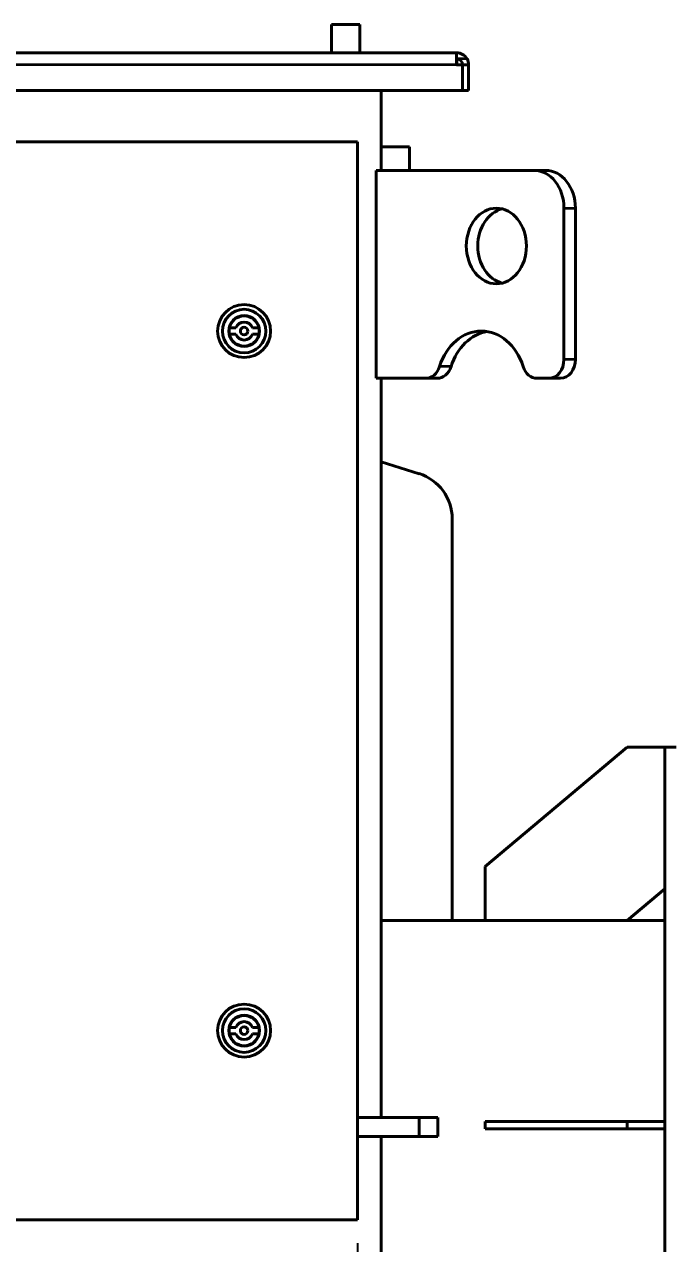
# Model space of a CAD drawing. Header units: millimetres. Extents: x 0 to 5945, y 0 to 4205.
# Drawn here: x 4981 to 5323, y 1734 to 2379 of the extents above; entities that cross this region are included whole.
import ezdxf

# ---------------------------------------------------------------- set-up
doc = ezdxf.new("R2010")
doc.units = ezdxf.units.MM
doc.header["$LTSCALE"] = 5
for name, color, linetype, lineweight in [('가시적인 것(ISO)', 3, 'Continuous', 40), ('가시적인 좁은 것(ISO)', 3, 'Continuous', 35), ('치수(ISO)', 2, 'Continuous', 25)]:
    doc.layers.add(name, color=color, linetype=linetype, lineweight=lineweight)
doc.styles.add('치수 텍스트_PSTEK_POSCO', font='isocp.shx')
doc.dimstyles.new('치수_PSTEK_POSCO', dxfattribs={"dimscale": 5, "dimtxt": 3.5, "dimasz": 2.5, "dimexe": 2, "dimexo": 2.5, "dimgap": 1, "dimtad": 1, "dimrnd": 1e-08, "dimdsep": 46, "dimtxsty": '치수 텍스트_PSTEK_POSCO', "dimcen": 0.09, "dimdle": 10, "dimclrd": 7, "dimclre": 7, "dimclrt": 2, "dimadec": 1, "dimazin": 2, "dimtfac": 1, "dimtmove": 0, "dimatfit": 3, "dimfxl": 0, "dimtolj": 1, "dimlwd": -1, "dimlwe": -1, "dimarcsym": 0})

# ---------------------------------------------------------------- blocks, each defined once
blk = doc.blocks.new('*D55')
at = {"layer": 'Defpoints', "color": 0, "transparency": 16777216}
for p in [(4627.37, 1747.13), (5157.37, 1747.13), (4627.37, 1666.58)]:
    blk.add_point(p, dxfattribs=at)
at = {"layer": '치수(ISO)', "color": 7, "transparency": 16777216}
for p, q in [((4627.37, 1734.63), (4627.37, 1656.58)), ((5157.37, 1734.63), (5157.37, 1656.58)), ((5144.87, 1666.58), (4639.87, 1666.58))]:
    blk.add_line(p, q, dxfattribs=at)
for points in [[(4639.87, 1668.66), (4639.87, 1664.5), (4627.37, 1666.58)], [(5144.87, 1668.66), (5144.87, 1664.5), (5157.37, 1666.58)]]:
    blk.add_solid(points, dxfattribs=at)
at = {"layer": '치수(ISO)', "color": 2, "transparency": 16777216, "insert": (4876.62, 1680.33), "char_height": 17.5, "attachment_point": 4, "style": '치수 텍스트_PSTEK_POSCO'}
blk.add_mtext('\\A1;530', dxfattribs=at)

msp = doc.modelspace()

# ---------------------------------------------------------------- linework, layer by layer
at = {"layer": '가시적인 것(ISO)'}
for p, q in [((5158.574, 2379.326), (5143.574, 2379.326)), ((5143.574, 2364.326), (5143.574, 2379.326)), ((5158.574, 2364.326), (5158.574, 2379.326)), ((4575.074, 2364.326), (5209.674, 2364.326)), ((5209.674, 2361.126), (5209.674, 2364.326)), ((5209.674, 2361.126), (5209.874, 2361.126)), ((5209.674, 2357.926), (5209.674, 2361.126)), ((5209.874, 2361.126), (5209.874, 2357.926)), ((5212.774, 2357.926), (5209.674, 2357.926)), ((5212.774, 2357.926), (5212.774, 2344.326)), ((5212.874, 2357.926), (5216.074, 2357.926)), ((5212.874, 2344.326), (5212.874, 2357.926)), ((5216.074, 2357.926), (5216.074, 2344.326)), ((5212.774, 2344.326), (4571.974, 2344.326)), ((5169.874, 2302.126), (5169.874, 2344.326)), ((5216.074, 2344.326), (5212.874, 2344.326)), ((4627.374, 2317.126), (5157.374, 2317.126)), ((5157.374, 1747.126), (5157.374, 2317.126)), ((5169.874, 2314.626), (5184.874, 2314.626)), ((5184.874, 2314.626), (5184.874, 2302.126)), ((5167.199, 2302.126), (5250.601, 2302.126)), ((5167.199, 2192.126), (5167.199, 2302.126)), ((5256.676, 2302.126), (5250.601, 2302.126)), ((5266.487, 2282.126), (5266.487, 2202.126)), ((5272.562, 2202.126), (5272.562, 2282.126)), ((5089.557, 2218.826), (5092.939, 2218.826)), ((5105.191, 2218.826), (5101.809, 2218.826)), ((5089.557, 2215.426), (5092.939, 2215.426)), ((5105.191, 2215.426), (5101.809, 2215.426)), ((5193.347, 2192.126), (5167.199, 2192.126)), ((5169.874, 1801.126), (5169.874, 2192.126)), ((5193.347, 2192.126), (5199.422, 2192.126)), ((5258.544, 2192.126), (5252.254, 2192.126)), ((5258.544, 2192.126), (5264.619, 2192.126)), ((5189.892, 2141.696), (5169.874, 2148.008)), ((5207.374, 1905.276), (5207.374, 2117.854)), ((5299.874, 1997.126), (5224.874, 1933.939)), ((5319.874, 1997.126), (5299.874, 1997.126)), ((5319.874, 1997.126), (5325.874, 1997.126)), ((5319.874, 1997.116), (5319.874, 1997.126)), ((5319.874, 1997.116), (5319.874, 1799.126)), ((5224.874, 1933.939), (5224.874, 1905.276)), ((5299.874, 1905.276), (5319.874, 1922.126)), ((5169.874, 1905.276), (5224.874, 1905.276)), ((5224.874, 1905.276), (5299.874, 1905.276)), ((5299.874, 1905.276), (5319.874, 1905.276)), ((5089.557, 1848.826), (5092.939, 1848.826)), ((5089.557, 1845.426), (5092.939, 1845.426)), ((5105.191, 1848.826), (5101.809, 1848.826)), ((5105.191, 1845.426), (5101.809, 1845.426)), ((5189.874, 1801.126), (5157.374, 1801.126)), ((5199.874, 1801.126), (5189.874, 1801.126)), ((5189.874, 1801.126), (5189.874, 1791.126)), ((5199.874, 1791.126), (5199.874, 1801.126)), ((5224.874, 1799.126), (5299.874, 1799.126)), ((5224.874, 1795.126), (5224.874, 1799.126)), ((5299.874, 1795.126), (5224.874, 1795.126)), ((5299.874, 1799.126), (5319.874, 1799.126)), ((5299.874, 1795.126), (5299.874, 1799.126)), ((5319.874, 1795.126), (5299.874, 1795.126)), ((5319.874, 1799.126), (5319.874, 1797.126)), ((5319.874, 1797.126), (5319.874, 1795.126)), ((5319.874, 1795.126), (5319.874, 1597.126)), ((5189.874, 1791.126), (5157.374, 1791.126)), ((5169.874, 1352.126), (5169.874, 1791.126)), ((5189.874, 1791.126), (5199.874, 1791.126)), ((5157.374, 1747.126), (4627.374, 1747.126))]:
    msp.add_line(p, q, dxfattribs=at)
for centre, radius in [((5097.374, 2217.126), 14), ((5097.374, 2217.126), 11.5), ((5097.374, 2217.126), 8.15), ((5097.374, 2217.126), 2), ((5097.374, 1847.126), 14), ((5097.374, 1847.126), 11.5), ((5097.374, 1847.126), 8.15), ((5097.374, 1847.126), 2)]:
    msp.add_circle(centre, radius, dxfattribs=at)
for centre, radius, start, end in [((5209.674, 2357.926), 6.4, 30, 90), ((5209.674, 2357.926), 3.2, 0, 86.416678), ((5209.674, 2357.926), 6.4, 0, 30), ((5097.374, 2217.126), 8, 12.268899, 167.731101), ((5097.374, 2217.126), 8, 167.731101, 192.268899), ((5097.374, 2217.126), 4.75, 20.970961, 159.029039), ((5097.374, 2217.126), 8, 347.731101, 12.268899), ((5097.374, 2217.126), 8, 192.268899, 347.731101), ((5097.374, 2217.126), 4.75, 200.970961, 339.029039), ((5182.374, 2117.854), 25, 0, 72.5), ((5097.374, 1847.126), 8, 12.268899, 167.731101), ((5097.374, 1847.126), 4.75, 20.970961, 159.029039), ((5097.374, 1847.126), 8, 167.731101, 192.268899), ((5097.374, 1847.126), 8, 192.268899, 347.731101), ((5097.374, 1847.126), 4.75, 200.970961, 339.029039), ((5097.374, 1847.126), 8, 347.731101, 12.268899)]:
    msp.add_arc(centre, radius, start, end, dxfattribs=at)
for centre, major_axis, start_param, end_param in [((5250.601, 2282.126), (0, 20), 4.712389, 6.2831853), ((5256.676, 2282.126), (0, 20), 4.712389, 6.2831853), ((5236.819, 2262.126), (0, 20), 0.1923988, 2.9491938), ((5222.8, 2187.126), (0, 30), 5.0967858, 7.4695849), ((5228.876, 2187.126), (0, 30), 0.1278238, 1.1863996), ((5258.544, 2202.126), (0, -10), 0, 1.5707963), ((5264.619, 2202.126), (0, -10), 0, 1.5707963), ((5193.347, 2202.126), (0, -10), 0, 1.1863996), ((5199.422, 2202.126), (0, -10), 0, 1.1863996), ((5252.254, 2202.126), (0, -10), 5.0967858, 6.2831853)]:
    msp.add_ellipse(centre, major_axis=major_axis, ratio=0.7943003, start_param=start_param, end_param=end_param, dxfattribs=at)
msp.add_ellipse((5230.743, 2262.126), major_axis=(0, 20), ratio=0.7943003, dxfattribs=at)
at = {"layer": '가시적인 좁은 것(ISO)'}
for p, q in [((5215.216, 2361.126), (5209.874, 2361.126)), ((5209.674, 2357.926), (4575.074, 2357.926)), ((5266.487, 2282.126), (5272.562, 2282.126)), ((5272.562, 2202.126), (5266.487, 2202.126)), ((5206.786, 2198.376), (5200.71, 2198.376))]:
    msp.add_line(p, q, dxfattribs=at)

# ---------------------------------------------------------------- dimensions: what is measured, and where the dimension line sits
at = {"layer": '치수(ISO)', "color": 7}
dim = msp.add_linear_dim(base=(4627.374, 1666.579), p1=(5157.374, 1747.126), p2=(4627.374, 1747.126), angle=180, dimstyle='치수_PSTEK_POSCO', override={"dimdec": 2, "dimtp": 0, "dimtm": 0, "dimtdec": 2, "dimtofl": 0, "dimatfit": 1}, dxfattribs=at)
dim.commit()
dim.dimension.update_dxf_attribs({"geometry": '*D55', "text_midpoint": (4892.374, 1666.579), "dimtype": 160})

doc.saveas('drawing.dxf')
